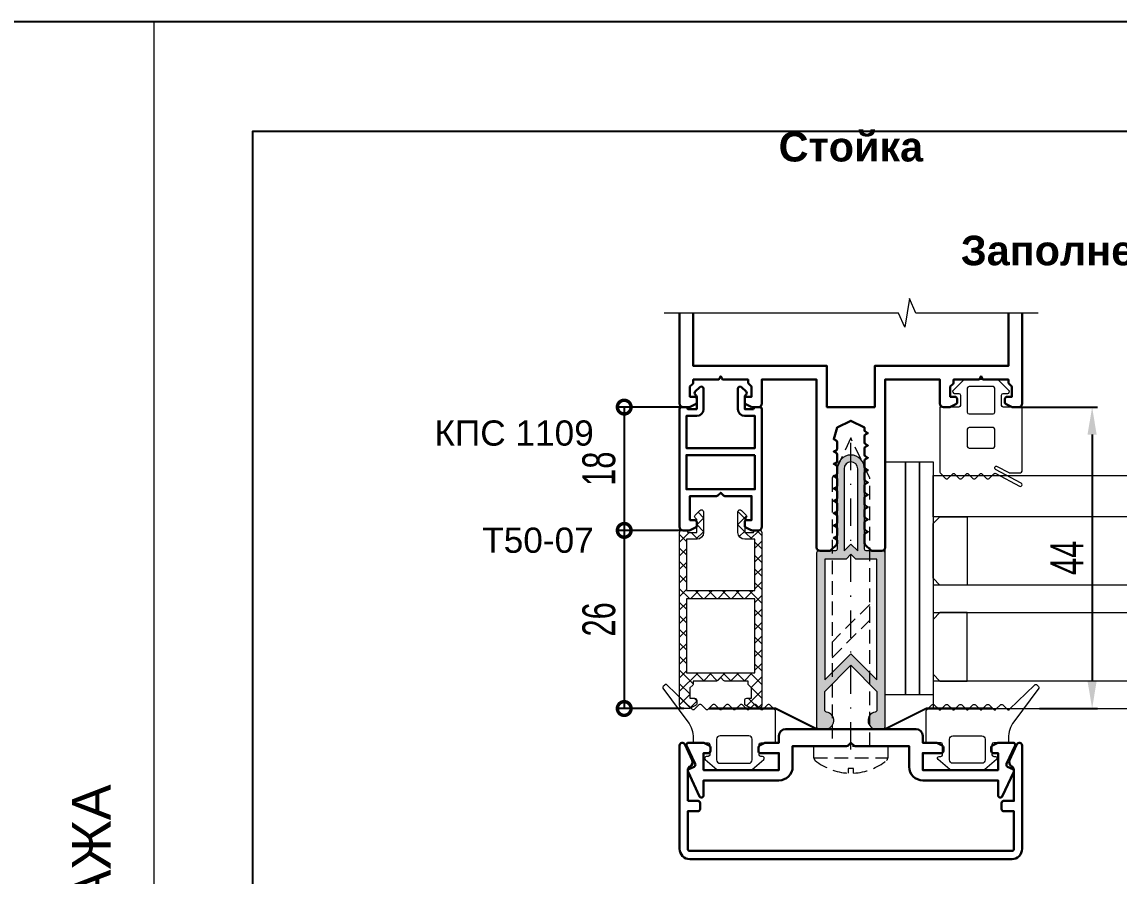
# Model space of a CAD drawing. Extents: x -37 to 8820, y -336 to 478.
# Drawn here: x 5674 to 5774.1, y 219.1 to 297 of the extents above; entities that cross this region are included whole.
import ezdxf
from ezdxf.enums import TextEntityAlignment as Align

# ---------------------------------------------------------------- set-up
doc = ezdxf.new("R2010")
doc.units = 0
doc.header["$LTSCALE"] = 5
doc.linetypes.add('DASHDOT', pattern=[1, 0.5, -0.25, 0, -0.25])
doc.linetypes.add('HIDDEN', pattern=[0.375, 0.25, -0.125])
doc.layers.get('0').update_dxf_attribs({"linetype": 'CONTINUOUS', "lineweight": 30})
doc.layers.get('DEFPOINTS').update_dxf_attribs({"linetype": 'CONTINUOUS'})
for name, color, linetype, lineweight in [('1', 6, 'DASHDOT', 13), ('2', 3, 'HIDDEN', 13), ('Dimentions', 5, 'CONTINUOUS', 15), ('Glass', 5, 'CONTINUOUS', 20), ('Герлен', 7, 'CONTINUOUS', 60), ('Зигзаг', 1, 'CONTINUOUS', 15), ('Подкладки', 1, 'CONTINUOUS', 20), ('Текстовый', 7, 'CONTINUOUS', 9), ('Уплотнители', 1, 'CONTINUOUS', 20), ('Штриховка', 1, 'CONTINUOUS', 5)]:
    doc.layers.add(name, color=color, linetype=linetype, lineweight=lineweight)
doc.layers.add('Скрытые', color=14, linetype='CONTINUOUS', plot=False)
doc.styles.add('3', font='RUSS.SHX', dxfattribs={"width": 0.7, "height": 3})
doc.styles.add('Каталожный', font='arial.ttf', dxfattribs={"height": 2.5})
doc.styles.add('Фирм', font='arial.ttf', dxfattribs={"height": 3.5})
doc.dimstyles.new('MX1_6', dxfattribs={"dimtxt": 3, "dimasz": 2.5, "dimexe": 0.5, "dimexo": 0, "dimgap": 0.8, "dimtad": 1, "dimlfac": 1.6, "dimdsep": 46, "dimtxsty": '3', "dimcen": 0, "dimclrd": 256, "dimclre": 256, "dimclrt": 256, "dimaunit": 1, "dimadec": 0, "dimazin": 0, "dimtfac": 1, "dimtmove": 0, "dimatfit": 1, "dimfxl": 1, "dimtvp": 1, "dimtolj": 1, "dimtzin": 0, "dimarcsym": 0})

# ---------------------------------------------------------------- blocks, each defined once
blk = doc.blocks.new('_DotSmall')
at = {"color": 0, "linetype": 'ByBlock', "const_width": 0.5}
blk.add_lwpolyline([(-0.0625, 0, 1), (0.0625, 0, 1)], format="xyb", close=True, dxfattribs=at)
blk = doc.blocks.new('*D125')
at = {"layer": 'DEFPOINTS', "color": 0, "linetype": 'Continuous', "transparency": 16777216}
for p in [(5733.96, 261.86), (5728.91, 250.61), (5734.34, 250.61)]:
    blk.add_point(p, dxfattribs=at)
at = {"layer": 'Dimentions', "linetype": 'Continuous', "lineweight": -2, "transparency": 16777216}
for p, q in [((5733.96, 261.86), (5728.41, 261.86)), ((5728.91, 261.86), (5728.91, 250.61)), ((5734.34, 250.61), (5728.41, 250.61))]:
    blk.add_line(p, q, dxfattribs=at)
at = {"layer": 'Dimentions', "linetype": 'Continuous', "lineweight": -2, "transparency": 16777216, "xscale": 2.5, "yscale": 2.5, "zscale": 2.5}
for p, rotation in [((5728.91, 261.86), 90), ((5728.91, 250.61), 270)]:
    blk.add_blockref('_DotSmall', p, dxfattribs=dict(at, rotation=rotation))
at = {"layer": 'Dimentions', "linetype": 'Continuous', "transparency": 16777216, "insert": (5726.61, 256.24), "char_height": 3, "attachment_point": 5, "rotation": 90, "style": '3'}
blk.add_mtext('\\A1;18', dxfattribs=at)
blk = doc.blocks.new('*D938')
at = {"layer": 'DEFPOINTS', "color": 0, "transparency": 16777216}
for p in [(5764.61, 261.86), (5766.79, 234.36), (5771.6, 234.36)]:
    blk.add_point(p, dxfattribs=at)
at = {"layer": 'Dimentions', "lineweight": -2, "transparency": 16777216}
for p, q in [((5764.61, 261.86), (5772.1, 261.86)), ((5771.6, 259.36), (5771.6, 236.86)), ((5766.79, 234.36), (5772.1, 234.36))]:
    blk.add_line(p, q, dxfattribs=at)
at = {"layer": 'Dimentions', "transparency": 16777216}
for points in [[(5771.18, 259.36), (5772.01, 259.36), (5771.6, 261.86)], [(5771.18, 236.86), (5772.01, 236.86), (5771.6, 234.36)]]:
    blk.add_solid(points, dxfattribs=at)
at = {"layer": 'Dimentions', "transparency": 16777216, "insert": (5769.3, 248.11), "char_height": 3, "attachment_point": 5, "rotation": 90, "style": '3'}
blk.add_mtext('\\A1;44', dxfattribs=at)
blk = doc.blocks.new('*D939')
at = {"layer": 'DEFPOINTS', "color": 0, "linetype": 'Continuous', "transparency": 16777216}
for p in [(5733.96, 250.61), (5728.91, 234.36), (5734.34, 234.36)]:
    blk.add_point(p, dxfattribs=at)
at = {"layer": 'Dimentions', "linetype": 'Continuous', "lineweight": -2, "transparency": 16777216}
for p, q in [((5733.96, 250.61), (5728.41, 250.61)), ((5728.91, 250.61), (5728.91, 234.36)), ((5734.34, 234.36), (5728.41, 234.36))]:
    blk.add_line(p, q, dxfattribs=at)
at = {"layer": 'Dimentions', "linetype": 'Continuous', "lineweight": -2, "transparency": 16777216, "xscale": 2.5, "yscale": 2.5, "zscale": 2.5}
for p, rotation in [((5728.91, 250.61), 90), ((5728.91, 234.36), 270)]:
    blk.add_blockref('_DotSmall', p, dxfattribs=dict(at, rotation=rotation))
at = {"layer": 'Dimentions', "linetype": 'Continuous', "transparency": 16777216, "insert": (5726.61, 242.49), "char_height": 3, "attachment_point": 5, "rotation": 90, "style": '3'}
blk.add_mtext('\\A1;26', dxfattribs=at)

msp = doc.modelspace()

# ---------------------------------------------------------------- hatches: boundary and pattern name
at = {"layer": 'Штриховка'}
h = msp.add_hatch(color=256, dxfattribs=at)
edge = h.paths.add_edge_path(flags=16)
edge.add_line((5749.5865, 249.3635), (5750.2115, 248.7385))
edge.add_line((5750.2115, 248.7385), (5750.2115, 256.2385))
edge.add_arc((5749.5865, 256.2385), 0.625, 0, 180)
edge.add_line((5748.9615, 256.2385), (5748.9615, 248.7385))
edge.add_line((5748.9615, 248.7385), (5749.5865, 249.3635))
h.paths.add_polyline_path([(5750.0259, 247.9885), (5749.5865, 248.4278), (5749.1472, 247.9885), (5747.2115, 247.9885), (5747.2115, 236.9866), (5749.5865, 239.3616), (5751.9615, 236.9866), (5751.9615, 247.9885)], flags=16)
edge = h.paths.add_edge_path()
edge.add_line((5752.524, 248.7385), (5750.9928, 248.7385))
edge.add_arc((5750.9928, 248.8947), 0.1562, 180, 270, ccw=False)
edge.add_line((5750.8365, 248.8947), (5750.8365, 252.9885))
edge.add_arc((5750.7428, 253.1135), 0.1562, 306.869898, 413.130102)
edge.add_line((5750.8365, 253.2385), (5750.8365, 256.2385))
edge.add_arc((5749.5865, 256.2385), 1.25, 0, 180)
edge.add_line((5748.3365, 256.2385), (5748.3365, 253.2385))
edge.add_arc((5748.4303, 253.1135), 0.1562, 126.869898, 233.130102)
edge.add_line((5748.3365, 252.9885), (5748.3365, 248.8947))
edge.add_arc((5748.1803, 248.8947), 0.1562, -90, 0, ccw=False)
edge.add_line((5748.1803, 248.7385), (5746.649, 248.7385))
edge.add_arc((5746.649, 248.551), 0.1875, 90, 180)
edge.add_line((5746.4615, 248.551), (5746.4615, 232.676))
edge.add_arc((5746.649, 232.676), 0.1875, 180, 270)
edge.add_line((5746.649, 232.4885), (5747.2428, 232.4885))
edge.add_arc((5747.2428, 233.2697), 0.7812, 270, 440.718201)
edge.add_arc((5747.399, 234.2258), 0.1875, 180, 260.718201, ccw=False)
edge.add_line((5747.2115, 234.2258), (5747.2115, 235.926))
edge.add_line((5747.2115, 235.926), (5749.5865, 238.301))
edge.add_line((5749.5865, 238.301), (5751.9615, 235.926))
edge.add_line((5751.9615, 235.926), (5751.9615, 234.2258))
edge.add_arc((5751.774, 234.2258), 0.1875, -80.718201, 0, ccw=False)
edge.add_arc((5751.9303, 233.2697), 0.7813, 99.281799, 270)
edge.add_line((5751.9303, 232.4885), (5752.524, 232.4885))
edge.add_arc((5752.524, 232.676), 0.1875, 270, 360)
edge.add_line((5752.7115, 232.676), (5752.7115, 248.551))
edge.add_arc((5752.524, 248.551), 0.1875, 0, 90)
at = {"layer": 'Штриховка', "lineweight": 5}
h = msp.add_hatch(dxfattribs=at)
h.set_pattern_fill('ANSI37', color=256, scale=7, style=0)
h.set_pattern_definition([(45, (8108.3299, 7374.4304), (-0.61871843, 0.61871843), []), (135, (8108.3299, 7374.4304), (-0.61871843, -0.61871843), [])])
h.paths.add_polyline_path([(5740.8365, 244.3635), (5734.5865, 244.3635), (5734.5865, 237.6135), (5740.8365, 237.6135)], flags=16)
edge = h.paths.add_edge_path()
edge.add_line((5740.8365, 245.1135), (5740.8365, 249.801))
edge.add_line((5740.8365, 249.801), (5739.899, 249.801))
edge.add_arc((5739.899, 250.426), 0.625, 180, 270, ccw=False)
edge.add_line((5739.274, 250.426), (5739.274, 252.2902))
edge.add_arc((5739.4723, 252.2902), 0.1982, 45, 180, ccw=False)
edge.add_line((5739.6124, 252.4304), (5740.0316, 252.0112))
edge.add_arc((5739.899, 251.8786), 0.1875, -45, 45, ccw=False)
edge.add_line((5740.0316, 251.7461), (5739.899, 251.6135))
edge.add_line((5739.899, 251.6135), (5739.899, 250.426))
edge.add_line((5739.899, 250.426), (5740.7115, 250.426))
edge.add_arc((5740.899, 250.426), 0.1875, 90, 180, ccw=False)
edge.add_line((5740.899, 250.6135), (5741.274, 250.6135))
edge.add_arc((5741.274, 250.426), 0.1875, 0, 90, ccw=False)
edge.add_line((5741.4615, 250.426), (5741.4615, 234.676))
edge.add_arc((5741.149, 234.676), 0.3125, -90, 0, ccw=False)
edge.add_line((5741.149, 234.3635), (5740.5683, 234.3635))
edge.add_arc((5740.5683, 234.551), 0.1875, 243.434949, 270, ccw=False)
edge.add_line((5740.4845, 234.3833), (5740.0027, 234.6241))
edge.add_arc((5740.0865, 234.7919), 0.1875, 180, 243.434949, ccw=False)
edge.add_line((5739.899, 234.7919), (5739.899, 235.1135))
edge.add_arc((5740.0865, 235.1135), 0.1875, 90, 180, ccw=False)
edge.add_line((5740.0865, 235.301), (5740.524, 235.301))
edge.add_line((5740.524, 235.301), (5740.524, 236.2385))
edge.add_line((5740.524, 236.2385), (5740.2665, 236.4961))
edge.add_arc((5740.399, 236.6286), 0.1875, 180, 225, ccw=False)
edge.add_line((5740.2115, 236.6286), (5740.2115, 236.8635))
edge.add_line((5740.2115, 236.8635), (5738.1017, 236.8635))
edge.add_arc((5738.1017, 237.051), 0.1875, 225, 270, ccw=False)
edge.add_line((5737.9691, 236.9184), (5737.7115, 237.176))
edge.add_line((5737.7115, 237.176), (5737.454, 236.9184))
edge.add_arc((5737.3214, 237.051), 0.1875, 270, 315, ccw=False)
edge.add_line((5737.3214, 236.8635), (5735.2115, 236.8635))
edge.add_line((5735.2115, 236.8635), (5735.2115, 236.6286))
edge.add_arc((5735.024, 236.6286), 0.1875, -45, 0, ccw=False)
edge.add_line((5735.1566, 236.4961), (5734.899, 236.2385))
edge.add_line((5734.899, 236.2385), (5734.899, 235.301))
edge.add_line((5734.899, 235.301), (5735.3365, 235.301))
edge.add_arc((5735.3365, 235.1135), 0.1875, 0, 90, ccw=False)
edge.add_line((5735.524, 235.1135), (5735.524, 234.7919))
edge.add_arc((5735.3365, 234.7919), 0.1875, -63.434949, 0, ccw=False)
edge.add_line((5735.4204, 234.6241), (5734.9386, 234.3833))
edge.add_arc((5734.8548, 234.551), 0.1875, 270, 296.565051, ccw=False)
edge.add_line((5734.8548, 234.3635), (5734.274, 234.3635))
edge.add_arc((5734.274, 234.676), 0.3125, 180, 270, ccw=False)
edge.add_line((5733.9615, 234.676), (5733.9615, 250.426))
edge.add_arc((5734.149, 250.426), 0.1875, 90, 180, ccw=False)
edge.add_line((5734.149, 250.6135), (5734.524, 250.6135))
edge.add_arc((5734.524, 250.426), 0.1875, 0, 90, ccw=False)
edge.add_line((5734.7115, 250.426), (5735.524, 250.426))
edge.add_line((5735.524, 250.426), (5735.524, 251.6135))
edge.add_line((5735.524, 251.6135), (5735.3915, 251.7461))
edge.add_arc((5735.524, 251.8786), 0.1875, 135, 225, ccw=False)
edge.add_line((5735.3915, 252.0112), (5735.8107, 252.4304))
edge.add_arc((5735.9508, 252.2902), 0.1982, 0, 135, ccw=False)
edge.add_line((5736.149, 252.2902), (5736.149, 250.426))
edge.add_arc((5735.524, 250.426), 0.625, -90, 0, ccw=False)
edge.add_line((5735.524, 249.801), (5734.5865, 249.801))
edge.add_line((5734.5865, 249.801), (5734.5865, 245.1135))
edge.add_line((5734.5865, 245.1135), (5740.8365, 245.1135))

# ---------------------------------------------------------------- linework, layer by layer
msp.add_lwpolyline([(5733.9615, 270.4442), (5733.9615, 262.176, 0.41421356), (5734.274, 261.8635), (5734.8548, 261.8635, 0.11643382), (5734.9386, 261.8833), (5735.4204, 262.1241, 0.28407904), (5735.524, 262.2919), (5735.524, 262.6135, 0.41421356), (5735.3365, 262.801), (5734.899, 262.801), (5734.899, 263.7385), (5735.1566, 263.9961, 0.19891237), (5735.2115, 264.1286), (5735.2115, 264.3635), (5737.4394, 264.3635, 0.28407904), (5737.6071, 264.4671), (5737.7115, 264.676), (5737.816, 264.4671, 0.28407904), (5737.9837, 264.3635), (5740.2115, 264.3635), (5740.2115, 264.1286, 0.19891237), (5740.2665, 263.9961), (5740.524, 263.7385), (5740.524, 262.801), (5740.0865, 262.801, 0.41421356), (5739.899, 262.6135), (5739.899, 262.2919, 0.28407904), (5740.0027, 262.1241), (5740.4845, 261.8833, 0.11643382), (5740.5683, 261.8635), (5741.149, 261.8635, 0.41421356), (5741.4615, 262.176), (5741.4615, 264.3635), (5746.4615, 264.3635), (5746.4615, 249.051, 0.41421356), (5746.774, 248.7385), (5747.6339, 248.7385, 0.19891237), (5747.7665, 248.7934), (5748.2816, 249.3086, 0.19891237), (5748.3365, 249.4411), (5748.3365, 249.6538, 0.28407904), (5748.2329, 249.8215), (5748.024, 249.926), (5748.2329, 250.0304, 0.28407904), (5748.3365, 250.1981), (5748.3365, 250.7788, 0.28407904), (5748.2329, 250.9465), (5748.024, 251.051), (5748.2329, 251.1554, 0.28407904), (5748.3365, 251.3231), (5748.3365, 251.9038, 0.28407904), (5748.2329, 252.0715), (5748.024, 252.176), (5748.2329, 252.2804, 0.28407904), (5748.3365, 252.4481), (5748.3365, 253.0288, 0.28407904), (5748.2329, 253.1965), (5748.024, 253.301), (5748.2329, 253.4054, 0.28407904), (5748.3365, 253.5731), (5748.3365, 254.1538, 0.28407904), (5748.2329, 254.3215), (5748.024, 254.426), (5748.2329, 254.5304, 0.28407904), (5748.3365, 254.6981), (5748.3365, 255.2788, 0.28407904), (5748.2329, 255.4465), (5748.024, 255.551), (5748.2329, 255.6554, 0.28407904), (5748.3365, 255.8231), (5748.3365, 256.4038, 0.28407904), (5748.2329, 256.5715), (5748.024, 256.676), (5748.2329, 256.7804, 0.28407904), (5748.3365, 256.9481), (5748.3365, 257.5288, 0.28407904), (5748.2329, 257.6965), (5748.024, 257.801), (5748.2329, 257.9054, 0.28407904), (5748.3365, 258.0731), (5748.3365, 258.6538, 0.28407904), (5748.2329, 258.8215), (5748.024, 258.926), (5748.3365, 259.9885), (5749.5865, 260.6135), (5750.8365, 259.9885), (5750.8365, 259.7606, 0.28407904), (5750.9402, 259.5929), (5751.149, 259.4885), (5750.9402, 259.384, 0.28407904), (5750.8365, 259.2163), (5750.8365, 258.6356, 0.28407904), (5750.9402, 258.4679), (5751.149, 258.3635), (5750.9402, 258.259, 0.28407904), (5750.8365, 258.0913), (5750.8365, 257.5106, 0.28407904), (5750.9402, 257.3429), (5751.149, 257.2385), (5750.9402, 257.134, 0.28407904), (5750.8365, 256.9663), (5750.8365, 256.3856, 0.28407904), (5750.9402, 256.2179), (5751.149, 256.1135), (5750.9402, 256.009, 0.28407904), (5750.8365, 255.8413), (5750.8365, 255.2606, 0.28407904), (5750.9402, 255.0929), (5751.149, 254.9885), (5750.9402, 254.884, 0.28407904), (5750.8365, 254.7163), (5750.8365, 254.1356, 0.28407904), (5750.9402, 253.9679), (5751.149, 253.8635), (5750.9402, 253.759, 0.28407904), (5750.8365, 253.5913), (5750.8365, 253.0106, 0.28407904), (5750.9402, 252.8429), (5751.149, 252.7385), (5750.9402, 252.634, 0.28407904), (5750.8365, 252.4663), (5750.8365, 251.8856, 0.28407904), (5750.9402, 251.7179), (5751.149, 251.6135), (5750.9402, 251.509, 0.28407904), (5750.8365, 251.3413), (5750.8365, 250.7606, 0.28407904), (5750.9402, 250.5929), (5751.149, 250.4885), (5750.9402, 250.384, 0.28407904), (5750.8365, 250.2163), (5750.8365, 249.4411, 0.19891237), (5750.8915, 249.3086), (5751.4066, 248.7934, 0.19891237), (5751.5392, 248.7385), (5752.399, 248.7385, 0.41421356), (5752.7115, 249.051), (5752.7115, 264.3635), (5757.7115, 264.3635), (5757.7115, 262.176, 0.41421356), (5758.024, 261.8635), (5758.6048, 261.8635, 0.11643382), (5758.6886, 261.8833), (5759.1704, 262.1241, 0.28407904), (5759.274, 262.2919), (5759.274, 262.6135, 0.41421356), (5759.0865, 262.801), (5758.649, 262.801), (5758.649, 263.7385), (5758.9066, 263.9961, 0.19891237), (5758.9615, 264.1286), (5758.9615, 264.3635), (5761.1894, 264.3635, 0.28407904), (5761.3571, 264.4671), (5761.4615, 264.676), (5761.566, 264.4671, 0.28407904), (5761.7337, 264.3635), (5763.9615, 264.3635), (5763.9615, 264.1286, 0.19891237), (5764.0165, 263.9961), (5764.274, 263.7385), (5764.274, 262.801), (5763.8365, 262.801, 0.41421356), (5763.649, 262.6135), (5763.649, 262.2919, 0.28407904), (5763.7527, 262.1241), (5764.2345, 261.8833, 0.11643382), (5764.3183, 261.8635), (5764.899, 261.8635, 0.41421356), (5765.2115, 262.176), (5765.2115, 270.4442)], format="xyb")
msp.add_lwpolyline([(5735.2115, 270.4442), (5735.2115, 265.6135), (5747.399, 265.6135), (5747.399, 261.8635), (5751.774, 261.8635), (5751.774, 265.6135), (5763.9615, 265.6135), (5763.9615, 270.4442)])
for points in [[(5740.7115, 261.676), (5739.899, 261.676), (5739.899, 262.7951, -0.19891237), (5739.954, 262.9277), (5740.0316, 263.0053, 0.41421356), (5740.0316, 263.2705), (5739.6236, 263.6785, 0.66817864), (5739.274, 263.5337), (5739.274, 261.676, 0.41421356), (5739.899, 261.051), (5740.8365, 261.051), (5740.8365, 258.1135), (5734.5865, 258.1135), (5734.5865, 261.051), (5735.524, 261.051, 0.41421356), (5736.149, 261.676), (5736.149, 263.5337, 0.66817864), (5735.7995, 263.6785), (5735.3915, 263.2705, 0.41421356), (5735.3915, 263.0053), (5735.4691, 262.9277, -0.19891237), (5735.524, 262.7951), (5735.524, 261.676), (5734.7115, 261.676, 0.41421356), (5734.524, 261.8635), (5734.149, 261.8635, 0.41421356), (5733.9615, 261.676), (5733.9615, 250.926, 0.41421356), (5734.274, 250.6135), (5734.8548, 250.6135, 0.11643382), (5734.9386, 250.6333), (5735.4204, 250.8741, 0.28407904), (5735.524, 251.0419), (5735.524, 251.3635, 0.41421356), (5735.3365, 251.551), (5734.899, 251.551), (5734.899, 253.7385), (5737.3214, 253.7385, 0.19891237), (5737.454, 253.7934), (5737.7115, 254.051), (5737.9691, 253.7934, 0.19891237), (5738.1017, 253.7385), (5740.524, 253.7385), (5740.524, 251.551), (5740.0865, 251.551, 0.41421356), (5739.899, 251.3635), (5739.899, 251.0419, 0.28407904), (5740.0027, 250.8741), (5740.4845, 250.6333, 0.11643382), (5740.5683, 250.6135), (5741.149, 250.6135, 0.41421356), (5741.4615, 250.926), (5741.4615, 261.676, 0.41421356), (5741.274, 261.8635), (5740.899, 261.8635, 0.41421356)], [(5734.7291, 228.5845, -0.41421356), (5734.8198, 228.8337), (5735.2916, 229.0537, 0.41421356), (5735.3823, 229.3029), (5734.6041, 230.9717, -0.54861879), (5734.774, 231.2385), (5736.1048, 231.2385, -0.11643382), (5736.1886, 231.2187), (5736.6704, 230.9778, -0.28407904), (5736.774, 230.8101), (5736.774, 230.4885, -0.41421356), (5736.5865, 230.301), (5736.149, 230.301), (5736.149, 228.7385), (5743.024, 228.7385), (5743.024, 230.301), (5741.3365, 230.301, -0.41421356), (5741.149, 230.4885), (5741.149, 230.8101, -0.28407904), (5741.2527, 230.9778), (5741.7345, 231.2187, -0.11643382), (5741.8183, 231.2385), (5743.024, 231.2385), (5743.024, 231.8635, -0.41421356), (5743.649, 232.4885), (5755.524, 232.4885, -0.41421356), (5756.149, 231.8635), (5756.149, 231.2385), (5757.3548, 231.2385, -0.11643382), (5757.4386, 231.2187), (5757.9204, 230.9778, -0.28407904), (5758.024, 230.8101), (5758.024, 230.4885, -0.41421356), (5757.8365, 230.301), (5756.149, 230.301), (5756.149, 228.7385), (5763.024, 228.7385), (5763.024, 230.301), (5762.5865, 230.301, -0.41421356), (5762.399, 230.4885), (5762.399, 230.8101, -0.28407904), (5762.5027, 230.9778), (5762.9845, 231.2187, -0.11643382), (5763.0683, 231.2385), (5764.399, 231.2385, -0.54861879), (5764.569, 230.9717), (5763.7908, 229.3029, 0.41421356), (5763.8815, 229.0537), (5764.3533, 228.8337, -0.41421356), (5764.444, 228.5845), (5763.4005, 226.3467, -0.29147342), (5763.2305, 226.2385), (5763.2115, 226.2385, -0.41421356), (5763.024, 226.426), (5763.024, 227.801), (5756.149, 227.801, -0.41421356), (5754.899, 229.051), (5754.899, 230.926), (5749.9767, 230.926, -0.19891237), (5749.8441, 230.9809), (5749.5865, 231.2385), (5749.329, 230.9809, -0.19891237), (5749.1964, 230.926), (5744.274, 230.926), (5744.274, 229.051, -0.41421356), (5743.024, 227.801), (5736.149, 227.801), (5736.149, 226.426, -0.41421356), (5735.9615, 226.2385), (5735.9426, 226.2385, -0.29147342), (5735.7726, 226.3467)], [(5734.7115, 225.926), (5734.7115, 228.7518, -0.27973928), (5734.9135, 229.0844, 0.40155944), (5735.1081, 229.6575), (5734.4381, 231.0941, 0.80258485), (5733.9615, 230.9885), (5733.9615, 221.551, 0.41421356), (5734.899, 220.6135), (5764.274, 220.6135, 0.41421356), (5765.2115, 221.551), (5765.2115, 230.9885, 0.80258485), (5764.735, 231.0941), (5764.065, 229.6575, 0.40155944), (5764.2596, 229.0844, -0.27973928), (5764.4615, 228.7518), (5764.4615, 225.926), (5763.524, 225.926, 0.41421356), (5763.3365, 225.7385), (5763.3365, 225.176, 0.41421356), (5763.524, 224.9885), (5764.4615, 224.9885), (5764.4615, 221.551, -0.41421356), (5764.274, 221.3635), (5734.899, 221.3635, -0.41421356), (5734.7115, 221.551), (5734.7115, 224.9885), (5735.649, 224.9885, 0.41421356), (5735.8365, 225.176), (5735.8365, 225.7385, 0.41421356), (5735.649, 225.926)]]:
    msp.add_lwpolyline(points, format="xyb", close=True)
msp.add_lwpolyline([(5740.8365, 257.4885), (5740.8365, 254.3635), (5734.5865, 254.3635), (5734.5865, 257.4885)], close=True)
at = {"layer": '1'}
msp.add_line((5749.5865, 230.6135), (5749.5865, 258.7385), dxfattribs=at)
at = {"layer": '2'}
msp.add_line((5746.2115, 229.8699), (5752.9615, 229.8699), dxfattribs=at)
for points in [[(5751.3053, 230.926), (5751.3053, 255.3651), (5749.5865, 259.051), (5747.8678, 255.3651), (5747.8678, 230.926)], [(5747.8678, 238.9919), (5751.3053, 242.4294), (5751.3053, 243.8617), (5747.8678, 240.4242)]]:
    msp.add_lwpolyline(points, close=True, dxfattribs=at)
msp.add_lwpolyline([(5749.3409, 228.4631, -0.16184886), (5746.3252, 229.6289, -0.22388754), (5746.2115, 229.8699), (5746.2115, 230.926), (5752.9615, 230.926), (5752.9615, 229.8699, -0.22388754), (5752.8479, 229.6289, -0.16184886), (5749.8322, 228.4631), (5749.8322, 228.9008), (5749.3409, 228.9008)], format="xyb", close=True, dxfattribs=at)
at = {"layer": 'Dimentions', "linetype": 'Continuous'}
msp.add_line((5686, 297), (5686, 0), dxfattribs=at)
at = {"layer": 'Glass'}
for points in [[(5795.8414, 251.8635), (5757.0865, 251.8635), (5757.0865, 255.6135), (5795.8414, 255.6135)], [(5757.0865, 246.2385), (5757.0865, 251.2385), (5757.7115, 251.8635), (5760.2115, 251.8635), (5760.2115, 245.6135), (5757.7115, 245.6135)], [(5795.8414, 245.6135), (5757.0865, 245.6135), (5757.0865, 243.1135), (5795.8414, 243.1135)], [(5757.0865, 242.4885), (5757.0865, 237.4885), (5757.7115, 236.8635), (5760.2115, 236.8635), (5760.2115, 243.1135), (5757.7115, 243.1135)], [(5795.8414, 236.8635), (5757.0865, 236.8635), (5757.0865, 234.3635), (5795.8414, 234.3635)]]:
    msp.add_lwpolyline(points, close=True, dxfattribs=at)
at = {"layer": 'Герлен', "ltscale": 2, "const_width": 0.1875}
msp.add_lwpolyline([(5736.649, 234.3635), (5742.7115, 234.3635), (5746.4615, 232.4885), (5752.7115, 232.4885), (5756.4615, 234.3635), (5762.524, 234.3635)], dxfattribs=at)
at = {"layer": 'Зигзаг'}
msp.add_lwpolyline([(5766.6779, 270.4442), (5755.5292, 270.4442), (5754.9483, 271.7621), (5754.5127, 269.1494), (5753.9302, 270.4442), (5732.5602, 270.4442)], dxfattribs=at)
at = {"layer": 'Подкладки'}
for points in [[(5752.7115, 256.8635), (5754.5865, 256.8635), (5754.5865, 235.6135), (5752.7115, 235.6135)], [(5754.5865, 256.8635), (5755.8365, 256.8635), (5755.8365, 235.6135), (5754.5865, 235.6135)], [(5755.8365, 256.8635), (5757.0865, 256.8635), (5757.0865, 235.6135), (5755.8365, 235.6135)]]:
    msp.add_lwpolyline(points, close=True, dxfattribs=at)
at = {"layer": 'Скрытые', "linetype": 'Continuous'}
for points in [[(5880, 297), (5670, 297), (5670, 0), (5880, 0)], [(5860, 10), (5860, 287), (5695, 287), (5695, 10)]]:
    msp.add_lwpolyline(points, close=True, dxfattribs=at)
at = {"layer": 'Уплотнители'}
for points in [[(5762.9423, 256.4493), (5763.9874, 255.8824, 0.12491271), (5764.0619, 255.8635), (5765.0553, 255.8635, 0.41421356), (5765.2115, 256.0197), (5765.2115, 261.8635), (5763.4928, 261.8635, -0.41421356), (5763.3365, 262.0197), (5763.3365, 262.9572, -0.41421356), (5763.4928, 263.1135), (5763.899, 263.1135, 0.66858666), (5764.0094, 263.3803), (5763.0698, 264.3178, 0.19861919), (5762.9594, 264.3635), (5759.9637, 264.3635, 0.19861919), (5759.8533, 264.3178), (5758.9137, 263.3803, 0.66858666), (5759.024, 263.1135), (5759.4303, 263.1135, -0.41421356), (5759.5865, 262.9572), (5759.5865, 262.0197, -0.41421356), (5759.4303, 261.8635), (5757.7115, 261.8635), (5757.7115, 255.9282, 0.19891237), (5757.7573, 255.8177), (5758.2261, 255.349, 0.41421356), (5758.447, 255.349), (5758.8511, 255.753, -0.41421356), (5759.072, 255.753), (5759.4761, 255.349, 0.41421356), (5759.697, 255.349), (5760.1011, 255.753, -0.41421356), (5760.322, 255.753), (5760.7261, 255.349, 0.41421356), (5760.947, 255.349), (5761.3511, 255.753, -0.41421356), (5761.572, 255.753), (5761.9761, 255.349, 0.41421356), (5762.197, 255.349), (5762.6291, 255.781, -0.33207606), (5762.8141, 255.8079), (5764.9808, 254.6324, 1), (5765.1298, 254.9071), (5762.7933, 256.1747, -1)], [(5762.5553, 263.7385), (5760.3678, 263.7385, 0.41421356), (5760.2115, 263.5822), (5760.2115, 261.3947, 0.41421356), (5760.3678, 261.2385), (5762.5553, 261.2385, 0.41421356), (5762.7115, 261.3947), (5762.7115, 263.5822, 0.41421356)], [(5762.5553, 259.9885), (5760.3678, 259.9885, 0.41421356), (5760.2115, 259.8322), (5760.2115, 258.2697, 0.41421356), (5760.3678, 258.1135), (5762.5553, 258.1135, 0.41421356), (5762.7115, 258.2697), (5762.7115, 259.8322, 0.41421356)], [(5752.524, 248.7385), (5750.9928, 248.7385, -0.41421356), (5750.8365, 248.8947), (5750.8365, 252.9885, 0.5), (5750.8365, 253.2385), (5750.8365, 256.2385, 1), (5748.3365, 256.2385), (5748.3365, 253.2385, 0.5), (5748.3365, 252.9885), (5748.3365, 248.8947, -0.41421356), (5748.1803, 248.7385), (5746.649, 248.7385, 0.41421356), (5746.4615, 248.551), (5746.4615, 232.676, 0.41421356), (5746.649, 232.4885), (5747.2428, 232.4885, 0.92211283), (5747.3688, 234.0407, -0.36752318), (5747.2115, 234.2258), (5747.2115, 235.926), (5749.5865, 238.301), (5751.9615, 235.926), (5751.9615, 234.2258, -0.36752318), (5751.8043, 234.0407, 0.92211283), (5751.9303, 232.4885), (5752.524, 232.4885, 0.41421356), (5752.7115, 232.676), (5752.7115, 248.551, 0.41421356)], [(5749.5865, 249.3635), (5750.2115, 248.7385), (5750.2115, 256.2385, 1), (5748.9615, 256.2385), (5748.9615, 248.7385), (5749.5865, 249.3635)], [(5740.8365, 245.1135), (5740.8365, 249.801), (5739.899, 249.801, -0.41421356), (5739.274, 250.426), (5739.274, 252.2902, -0.66817864), (5739.6124, 252.4304), (5740.0316, 252.0112, -0.41421356), (5740.0316, 251.7461), (5739.899, 251.6135), (5739.899, 250.426), (5740.7115, 250.426, -0.41421356), (5740.899, 250.6135), (5741.274, 250.6135, -0.41421356), (5741.4615, 250.426), (5741.4615, 234.676, -0.41421356), (5741.149, 234.3635), (5740.5683, 234.3635, -0.11643382), (5740.4845, 234.3833), (5740.0027, 234.6241, -0.28407904), (5739.899, 234.7919), (5739.899, 235.1135, -0.41421356), (5740.0865, 235.301), (5740.524, 235.301), (5740.524, 236.2385), (5740.2665, 236.4961, -0.19891237), (5740.2115, 236.6286), (5740.2115, 236.8635), (5738.1017, 236.8635, -0.19891237), (5737.9691, 236.9184), (5737.7115, 237.176), (5737.454, 236.9184, -0.19891237), (5737.3214, 236.8635), (5735.2115, 236.8635), (5735.2115, 236.6286, -0.19891237), (5735.1566, 236.4961), (5734.899, 236.2385), (5734.899, 235.301), (5735.3365, 235.301, -0.41421356), (5735.524, 235.1135), (5735.524, 234.7919, -0.28407904), (5735.4204, 234.6241), (5734.9386, 234.3833, -0.11643382), (5734.8548, 234.3635), (5734.274, 234.3635, -0.41421356), (5733.9615, 234.676), (5733.9615, 250.426, -0.41421356), (5734.149, 250.6135), (5734.524, 250.6135, -0.41421356), (5734.7115, 250.426), (5735.524, 250.426), (5735.524, 251.6135), (5735.3915, 251.7461, -0.41421356), (5735.3915, 252.0112), (5735.8107, 252.4304, -0.66817864), (5736.149, 252.2902), (5736.149, 250.426, -0.41421356), (5735.524, 249.801), (5734.5865, 249.801), (5734.5865, 245.1135)], [(5741.3678, 229.9885, -0.41421356), (5741.2115, 230.1447), (5741.2115, 231.0822, -0.41421356), (5741.3678, 231.2385), (5742.7115, 231.2385), (5742.7115, 234.1264, 0.19891237), (5742.6749, 234.2148), (5742.197, 234.6927, 0.41421356), (5741.9761, 234.6927), (5741.572, 234.2887, -0.41421356), (5741.3511, 234.2887), (5740.947, 234.6927, 0.41421356), (5740.7261, 234.6927), (5740.322, 234.2887, -0.41421356), (5740.1011, 234.2887), (5739.697, 234.6927, 0.41421356), (5739.4761, 234.6927), (5739.072, 234.2887, -0.41421356), (5738.8511, 234.2887), (5738.447, 234.6927, 0.41421356), (5738.2261, 234.6927), (5737.822, 234.2887, -0.41421356), (5737.6011, 234.2887), (5737.197, 234.6927, 0.41421356), (5736.9761, 234.6927), (5736.572, 234.2887, -0.41421356), (5736.3511, 234.2887), (5735.947, 234.6927, 0.41421356), (5735.7261, 234.6927), (5735.322, 234.2887, -0.41421356), (5735.1011, 234.2887), (5732.822, 236.503, 0.41421356), (5732.6011, 236.503), (5732.4697, 236.3717, 0.29253821), (5732.4336, 236.2072), (5734.7144, 233.154, -0.16178775), (5735.2115, 231.6578), (5735.2115, 231.2385), (5736.5553, 231.2385, -0.41421356), (5736.7115, 231.0822), (5736.7115, 230.1447, -0.41421356), (5736.5553, 229.9885), (5736.399, 229.9885, 0.66858666), (5736.2887, 229.7216), (5737.3533, 228.7841, 0.19861919), (5737.4637, 228.7385), (5740.4594, 228.7385, 0.19861919), (5740.5698, 228.7841), (5741.6344, 229.7216, 0.66858666), (5741.524, 229.9885)], [(5757.8053, 229.9885, 0.41421356), (5757.9615, 230.1447), (5757.9615, 231.0822, 0.41421356), (5757.8053, 231.2385), (5756.4615, 231.2385), (5756.4615, 234.1264, -0.19891237), (5756.4982, 234.2148), (5756.9761, 234.6927, -0.41421356), (5757.197, 234.6927), (5757.6011, 234.2887, 0.41421356), (5757.822, 234.2887), (5758.2261, 234.6927, -0.41421356), (5758.447, 234.6927), (5758.8511, 234.2887, 0.41421356), (5759.072, 234.2887), (5759.4761, 234.6927, -0.41421356), (5759.697, 234.6927), (5760.1011, 234.2887, 0.41421356), (5760.322, 234.2887), (5760.7261, 234.6927, -0.41421356), (5760.947, 234.6927), (5761.3511, 234.2887, 0.41421356), (5761.572, 234.2887), (5761.9761, 234.6927, -0.41421356), (5762.197, 234.6927), (5762.6011, 234.2887, 0.41421356), (5762.822, 234.2887), (5763.2261, 234.6927, -0.41421356), (5763.447, 234.6927), (5763.8511, 234.2887, 0.41421356), (5764.072, 234.2887), (5766.3511, 236.503, -0.41421356), (5766.572, 236.503), (5766.7034, 236.3717, -0.29253821), (5766.7395, 236.2072), (5764.4587, 233.154, 0.16178775), (5763.9615, 231.6578), (5763.9615, 231.2385), (5762.6178, 231.2385, 0.41421356), (5762.4615, 231.0822), (5762.4615, 230.1447, 0.41421356), (5762.6178, 229.9885), (5762.774, 229.9885, -0.66858666), (5762.8844, 229.7216), (5761.8198, 228.7841, -0.19861919), (5761.7094, 228.7385), (5758.7137, 228.7385, -0.19861919), (5758.6033, 228.7841), (5757.5387, 229.7216, -0.66858666), (5757.649, 229.9885)], [(5737.649, 229.3635), (5740.274, 229.3635, 0.41421356), (5740.5865, 229.676), (5740.5865, 231.551, 0.41421356), (5740.274, 231.8635), (5737.649, 231.8635, 0.41421356), (5737.3365, 231.551), (5737.3365, 229.676, 0.41421356)], [(5761.524, 229.3635), (5758.899, 229.3635, -0.41421356), (5758.5865, 229.676), (5758.5865, 231.551, -0.41421356), (5758.899, 231.8635), (5761.524, 231.8635, -0.41421356), (5761.8365, 231.551), (5761.8365, 229.676, -0.41421356)]]:
    msp.add_lwpolyline(points, format="xyb", close=True, dxfattribs=at)
for points in [[(5750.0259, 247.9885), (5749.5865, 248.4278), (5749.1472, 247.9885), (5747.2115, 247.9885), (5747.2115, 236.9866), (5749.5865, 239.3616), (5751.9615, 236.9866), (5751.9615, 247.9885)], [(5740.8365, 244.3635), (5734.5865, 244.3635), (5734.5865, 237.6135), (5740.8365, 237.6135)]]:
    msp.add_lwpolyline(points, close=True, dxfattribs=at)

# ---------------------------------------------------------------- texts
at = {"layer": 'Текстовый', "style": 'Фирм'}
msp.add_text('ОСНОВНЫЕ  СЕЧЕНИЯ  ВИТРАЖА', height=3.5, rotation=90, dxfattribs=at).set_placement((5682.0431, 186.2205), align=Align.CENTER)
at = {"layer": 'Текстовый', "linetype": 'Continuous', "char_height": 2.7, "attachment_point": 1, "style": 'Каталожный'}
for s, insert, width in [('\\pxqc;{\\fArial|b1|i0|c204|p34;Стойка}', (5733.9615, 286.9674), 31.25), ('\\pxql;{\\fArial|b1|i0|c204|p34;Заполнение 34 мм}', (5759.6211, 277.4983), 42.664921)]:
    msp.add_mtext(s, dxfattribs=dict(at, insert=insert, width=width))
at = {"layer": 'Текстовый', "linetype": 'Continuous', "insert": (5705.439, 260.6439), "char_height": 2.5, "width": 15.611844, "attachment_point": 1, "line_spacing_factor": 0.85, "style": 'Каталожный'}
msp.add_mtext('\\pxi-2,l2,r-2.0333,se1.0833,qr,t4;{\\H0.92x;КПС 1109\\P\\pq*;\\P\\pqr;\\PТ50-07}', dxfattribs=at)

# ---------------------------------------------------------------- dimensions: what is measured, and where the dimension line sits
at = {"layer": 'Dimentions', "linetype": 'Continuous'}
for base, p1, p2, picture, middle in [((5728.907, 250.6135), (5733.9615, 261.8635), (5734.3365, 250.6135), '*D125', (5726.607, 256.2385)), ((5728.907, 234.3635), (5733.9615, 250.6135), (5734.3365, 234.3635), '*D939', (5726.607, 242.4885))]:
    dim = msp.add_linear_dim(base=base, p1=p1, p2=p2, angle=90, dimstyle='MX1_6', override={"dimdec": 0, "dimblk1": 'DotSmall', "dimblk2": 'DotSmall', "dimsah": 1}, dxfattribs=at)
    dim.commit()
    dim.dimension.update_dxf_attribs({"geometry": picture, "text_midpoint": middle})
at = {"layer": 'Dimentions'}
dim = msp.add_linear_dim(base=(5771.5953, 234.3635), p1=(5764.6087, 261.8635), p2=(5766.7928, 234.3635), angle=90, dimstyle='MX1_6', dxfattribs=at)
dim.commit()
dim.dimension.update_dxf_attribs({"geometry": '*D938', "text_midpoint": (5769.2953, 248.1135)})

doc.saveas('drawing.dxf')
